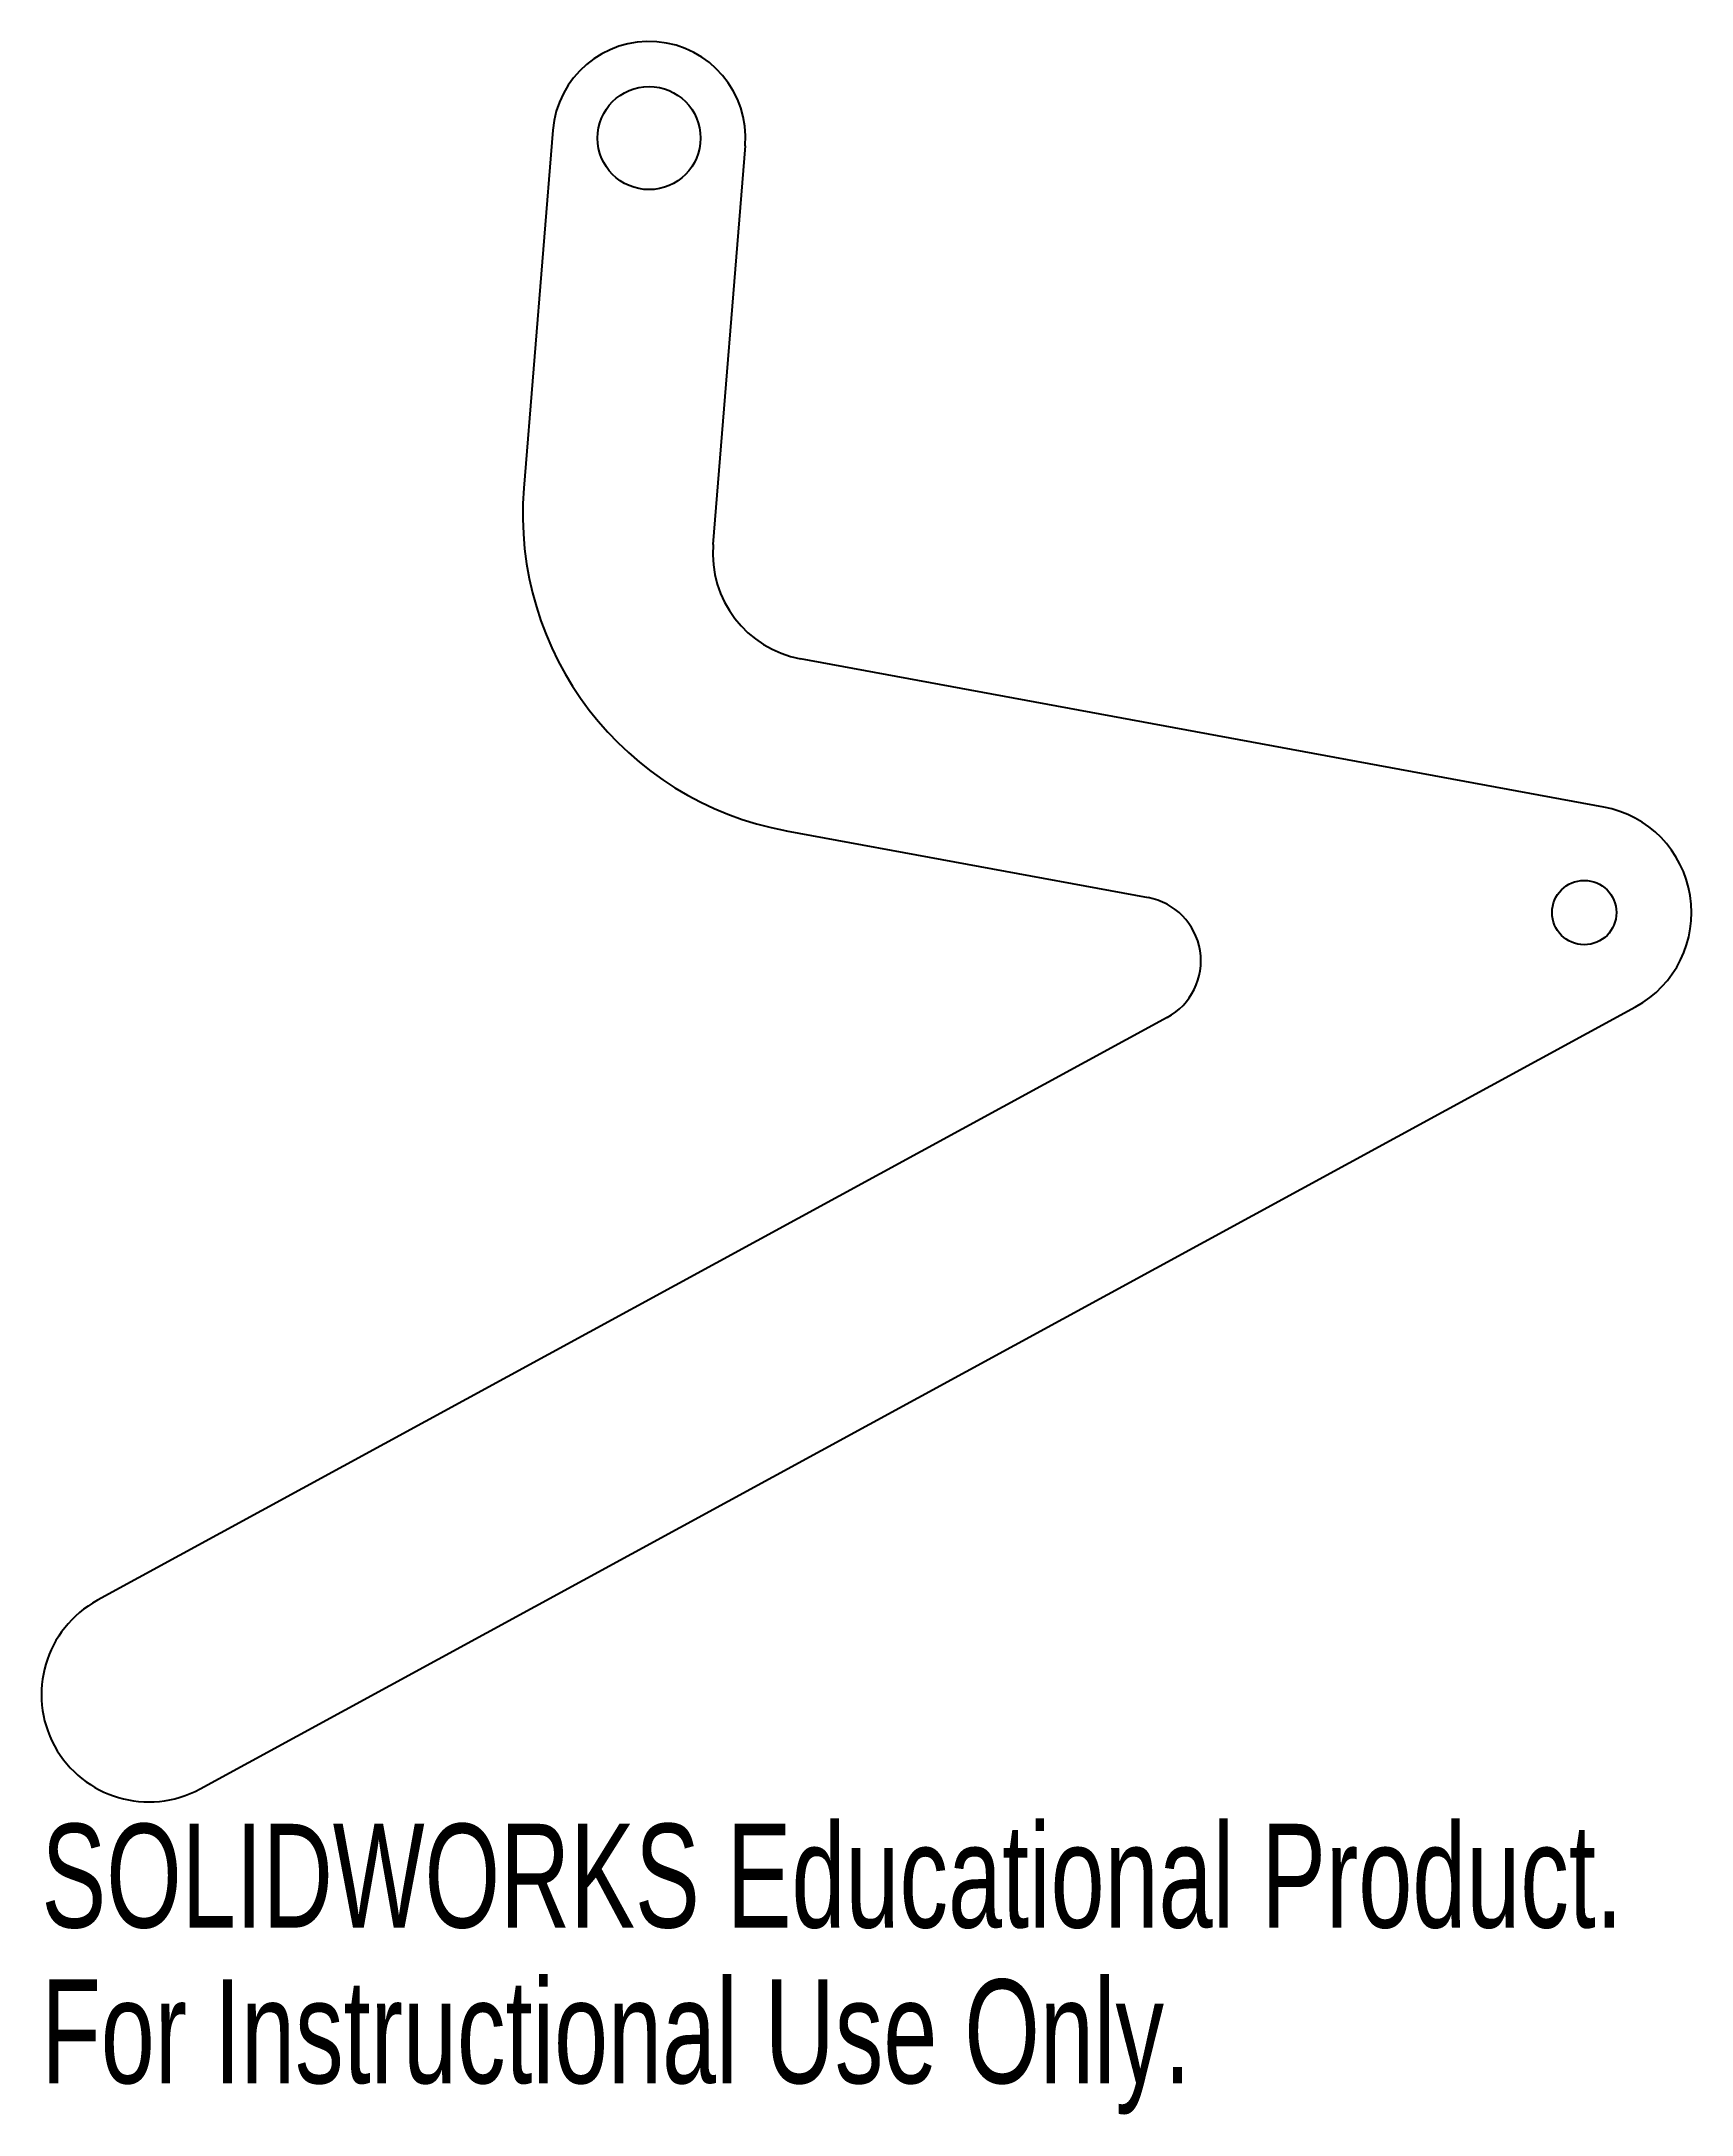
# Model space of a CAD drawing. Header units: millimetres. Extents: x -43.3 to 33.6, y -56.5 to 40.1.
import ezdxf

# ---------------------------------------------------------------- set-up
doc = ezdxf.new("R2010")
doc.units = ezdxf.units.MM
doc.styles.add('SLDTEXTSTYLE0', font='TXT', dxfattribs={"width": 0.7})

msp = doc.modelspace()

# ---------------------------------------------------------------- linework, layer by layer
at = {"color": 7, "linetype": 'Continuous', "lineweight": 25}
for p, q in [((-19.436, 35.921), (-20.784, 19.25)), ((-11.968, 16.623), (-10.465, 35.196)), ((29.528, 4.399), (-7.891, 11.303)), ((-8.555, 3.29), (8.304, 0.18)), ((9.194, -5.405), (-40.652, -32.553)), ((-35.869, -41.335), (31.012, -4.909))]:
    msp.add_line(p, q, dxfattribs=at)
for centre, radius in [((-14.951, 35.558), 2.4), ((28.621, -0.518), 1.5)]:
    msp.add_circle(centre, radius, dxfattribs=at)
for centre, radius, start, end in [((-14.951, 35.558), 4.5, 355.37592, 175.37592), ((-5.833, 18.041), 15, 175.37592, 259.54654), ((-6.984, 16.22), 5, 175.37592, 259.54654), ((28.621, -0.518), 5, 298.57451, 79.54654), ((7.76, -2.77), 3, 298.57451, 79.54654), ((-38.261, -36.944), 5, 118.57451, 298.57451)]:
    msp.add_arc(centre, radius, start, end, dxfattribs=at)

# ---------------------------------------------------------------- texts
at = {"color": 7, "linetype": 'Continuous', "char_height": 4.83362, "attachment_point": 1, "style": 'SLDTEXTSTYLE0'}
for s, insert in [('SOLIDWORKS Educational Product.', (-43.261, -42.964)), ('For Instructional Use Only.', (-43.261, -50.214))]:
    msp.add_mtext(s, dxfattribs=dict(at, insert=insert))

doc.saveas('drawing.dxf')
